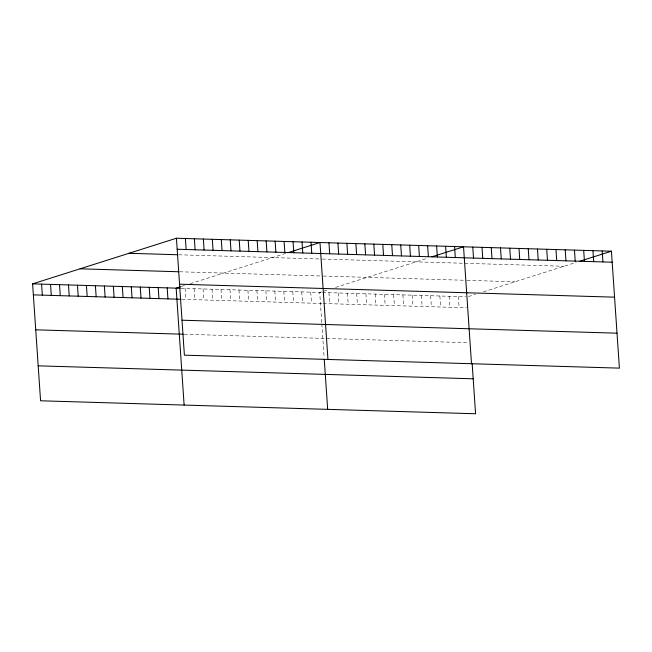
<?xml version="1.0" encoding="UTF-8"?>
<svg xmlns="http://www.w3.org/2000/svg" width="652" height="652" viewBox="0 0 652 652"><rect width="100%" height="100%" fill="white"/><g stroke="black" fill="none" stroke-linecap="round" stroke-linejoin="round"><path stroke-width="0.49" stroke-dasharray="3.26 2.44" d="M181.427 286.472L184.94 285.356M190.213 283.685L285.698 253.392M326.733 290.189L319.7 292.422L321.778 322.846M335.519 287.402L426.612 258.51M468.478 296.554L475.512 294.321M483.425 291.811L576.27 262.357M178.811 254.777L321.363 259.031M322.357 259.056L563.964 266.26M179.748 271.778L322.308 276.032M323.302 276.057L466.074 280.311M466.995 280.344L515.064 281.778M181.134 288.29L321.55 292.479M322.471 292.503L465.756 296.774M181.884 299.292L322.3 303.482M323.229 303.506L466.506 307.777M184.271 334.248L468.886 342.732M458.356 296.554L459.106 307.557M449.114 296.277L449.864 307.288M439.872 296.008L440.622 307.01M430.63 295.731L431.379 306.733M421.388 295.454L422.137 306.456M412.137 295.177L412.887 306.179M402.895 294.9L403.645 305.91M393.653 294.631L394.403 305.633M384.411 294.354L385.161 305.356M375.161 294.076L375.919 305.079M365.919 293.799L366.668 304.802M356.677 293.522L357.426 304.525M347.435 293.245L348.184 304.256M338.192 292.976L338.942 303.979M328.942 292.699L329.692 303.702M321.843 323.816L324.06 356.391M310.727 292.153L311.477 303.156M301.762 291.884L302.512 302.895M292.789 291.623L293.539 302.626M283.816 291.354L284.565 302.357M274.842 291.085L275.592 302.088M265.869 290.816L266.619 301.819M256.896 290.547L257.646 301.558M247.923 290.287L248.673 301.289M238.958 290.018L239.708 301.02M229.985 289.749L230.735 300.751M221.012 289.48L221.762 300.482M212.039 289.211L212.788 300.213M203.065 288.942L203.815 299.953M194.092 288.681L194.842 299.684M185.119 288.412L185.877 299.415"/><path stroke-width="0.98" d="M472.17 363.8L475.577 413.759L40.571 400.793L32.6 283.864L176.423 238.241L611.429 251.207L619.4 368.135L184.394 355.169L176.423 238.241M180.547 286.75L176.154 288.143L184.125 405.071M288.339 252.552L319.977 242.52L327.948 359.448M431.885 256.831L463.531 246.798L471.502 363.726M579.783 261.24L611.429 251.207M177.173 249.243L612.179 262.21M128.966 253.294L177.809 254.753M80.066 268.811L178.754 271.754M179.561 284.199L614.559 297.165M32.6 283.864L180.139 288.265M33.35 294.867L180.889 299.268M182.014 320.213L617.02 333.18M35.73 329.822L183.269 334.223M38.191 365.837L473.189 378.804M602.187 250.93L602.937 261.933M592.937 250.653L593.695 261.656M583.695 250.376L584.445 261.387M574.453 250.107L575.203 261.11M565.211 249.83L565.96 260.833M555.969 249.553L556.718 260.555M546.718 249.276L547.468 260.278M537.476 248.999L538.226 260.001M528.234 248.722L528.984 259.732M518.992 248.453L519.742 259.455M509.75 248.176L510.5 259.178M500.5 247.899L501.249 258.901M491.258 247.621L492.007 258.624M482.015 247.344L482.765 258.355M472.773 247.075L473.523 258.078M454.558 246.529L455.308 257.532M445.585 246.26L446.335 257.263M436.612 245.991L437.362 257.002M427.639 245.731L428.388 256.733M418.666 245.462L419.415 256.464M409.692 245.193L410.442 256.195M400.727 244.924L401.477 255.926M391.754 244.655L392.504 255.657M382.781 244.386L383.531 255.397M373.808 244.125L374.558 255.128M364.835 243.856L365.585 254.859M355.862 243.587L356.611 254.59M346.888 243.318L347.646 254.321M337.923 243.049L338.673 254.06M328.95 242.788L329.7 253.791M324.264 359.391L327.671 409.35M311.004 242.251L311.754 253.253M302.031 241.982L302.781 252.984M293.058 241.713L293.808 252.715M284.093 241.444L284.842 252.454M275.12 241.183L275.869 252.185M266.146 240.914L266.896 251.917M257.173 240.645L257.923 251.648M248.2 240.376L248.95 251.379M239.227 240.107L239.977 251.118M230.254 239.846L231.004 250.849M221.289 239.577L222.039 250.58M212.316 239.308L213.065 250.311M203.342 239.04L204.092 250.042M194.369 238.771L195.119 249.781M185.396 238.51L186.146 249.512M167.181 287.874L167.931 298.877M158.208 287.605L158.958 298.616M149.235 287.345L149.984 298.347M140.261 287.076L141.011 298.078M131.288 286.807L132.038 297.809M122.323 286.538L123.073 297.54M113.35 286.269L114.1 297.271M104.377 286L105.127 297.01M95.404 285.739L96.154 296.741M86.431 285.47L87.181 296.473M77.458 285.201L78.207 296.204M68.484 284.932L69.234 295.935M59.519 284.663L60.269 295.674M50.546 284.402L51.296 295.405M41.573 284.133L42.323 295.136"/></g></svg>
